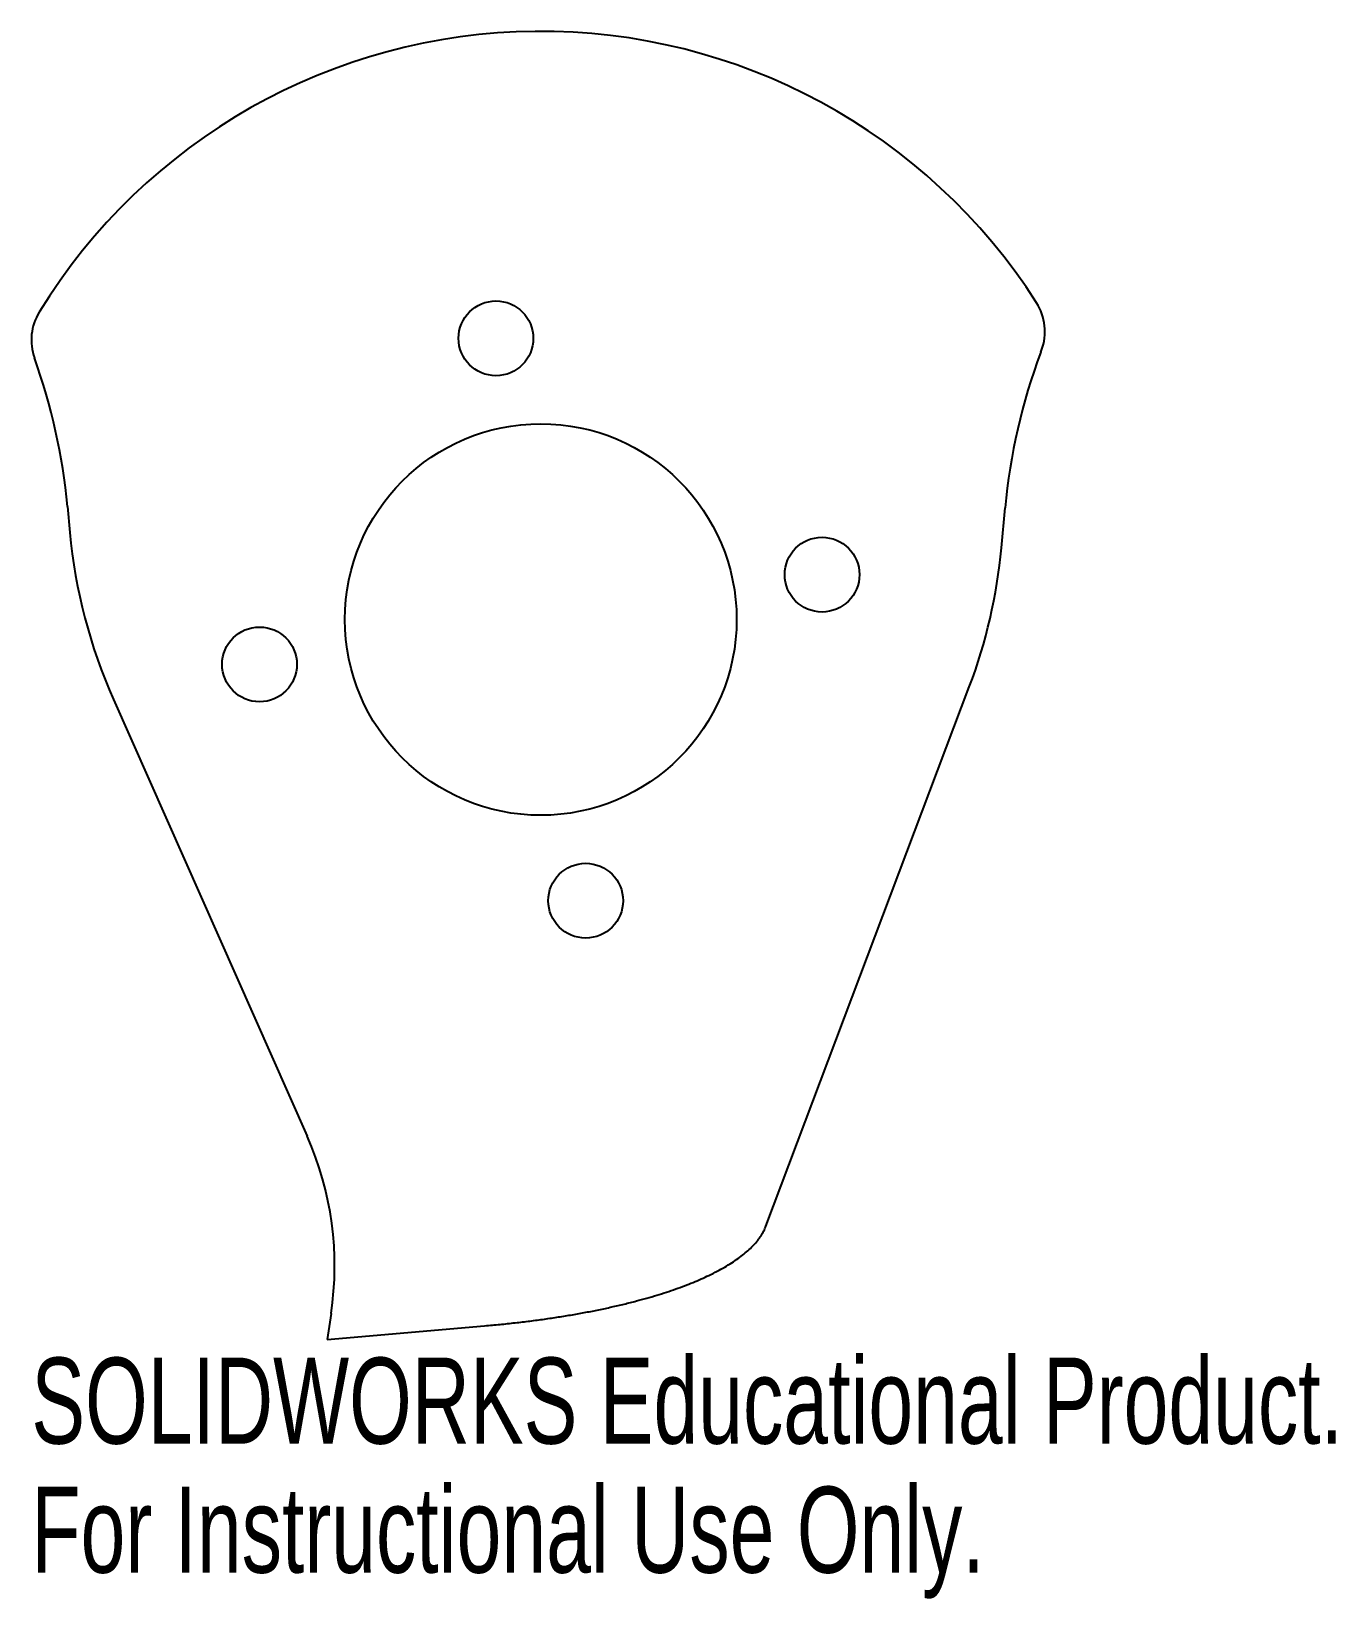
# Model space of a CAD drawing. Header units: millimetres. Extents: x -28.2 to 45, y -58.4 to 29.7.
import ezdxf

# ---------------------------------------------------------------- set-up
doc = ezdxf.new("R2010")
doc.units = ezdxf.units.MM
doc.styles.add('SLDTEXTSTYLE0', font='TXT', dxfattribs={"width": 0.7})

msp = doc.modelspace()

# ---------------------------------------------------------------- linework, layer by layer
at = {"color": 7, "linetype": 'Continuous', "lineweight": 25}
for p, q in [((28.473, 11.637), (28.518, 11.758)), ((-26.2, 2.979), (-26.064, 1.516)), ((26.264, 0.647), (26.472, 2.889)), ((-23.616, -7.875), (-12.736, -32.406)), ((13.039, -37.464), (24.463, -7.164)), ((-11.391, -42.385), (-11.61, -43.838)), ((-11.61, -43.838), (-2.764, -43.069))]:
    msp.add_line(p, q, dxfattribs=at)
for centre, radius in [((-2.132, 12.42), 2.1), ((0.39, -3.38), 11), ((16.19, -0.858), 2.1), ((-15.41, -5.902), 2.1), ((2.912, -19.18), 2.1)]:
    msp.add_circle(centre, radius, dxfattribs=at)
for centre, radius, start, end in [((0.39, -3.38), 33.05, 32.59328, 148.48272), ((25.708, 12.807), 3, 339.53142, 32.59328), ((-25.227, 12.329), 3, 148.48272, 199.7316), ((60.326, -0.253), 34, 159.53142, 174.69818), ((-60.055, -0.163), 34, 5.30182, 19.7316), ((3.807, 4.288), 30, 185.30182, 203.9188), ((-3.608, 3.419), 30, 339.34176, 354.69818), ((-29.19, -39.704), 18, 351.43347, 23.9188)]:
    msp.add_arc(centre, radius, start, end, dxfattribs=at)
msp.add_open_spline([(-2.764, -43.069), (-2.475, -43.042), (-1.902, -42.991), (-1.054, -42.9), (-0.223, -42.801), (0.589, -42.693), (1.382, -42.575), (2.157, -42.448), (2.914, -42.312), (3.652, -42.167), (4.372, -42.013), (5.074, -41.849), (5.921, -41.634), (6.889, -41.361), (7.953, -41.014), (8.929, -40.644), (9.701, -40.304), (10.29, -40.009), (10.719, -39.773), (11.114, -39.534), (11.474, -39.29), (11.801, -39.042), (12.093, -38.791), (12.352, -38.535), (12.576, -38.275), (12.766, -38.01), (12.923, -37.742), (13.001, -37.556), (13.039, -37.464)], degree=3, knots=[0, 0, 0, 0, 0.0503235, 0.0996402, 0.1479585, 0.1952873, 0.2416361, 0.2870149, 0.3314345, 0.3749063, 0.4174426, 0.4590563, 0.4997616, 0.5688516, 0.6334587, 0.6937053, 0.7497427, 0.779631, 0.8078764, 0.8345262, 0.8596367, 0.8832753, 0.9055227, 0.9264758, 0.9462502, 0.9649837, 0.9828381, 1, 1, 1, 1], dxfattribs=at)

# ---------------------------------------------------------------- texts
at = {"color": 7, "linetype": 'Continuous', "char_height": 4.83362, "attachment_point": 1, "style": 'SLDTEXTSTYLE0'}
for s, insert in [('SOLIDWORKS Educational Product.', (-28.227, -44.857)), ('For Instructional Use Only.', (-28.227, -52.108))]:
    msp.add_mtext(s, dxfattribs=dict(at, insert=insert))

doc.saveas('drawing.dxf')
